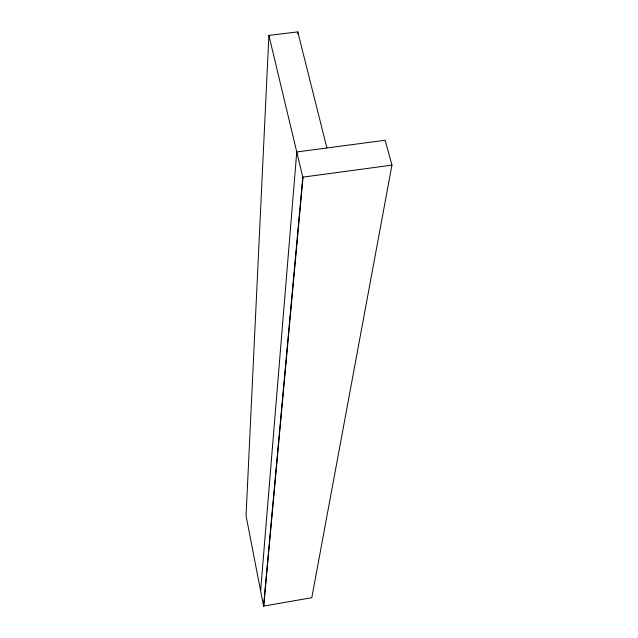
<?xml version="1.0" encoding="UTF-8"?>
<svg xmlns="http://www.w3.org/2000/svg" width="638" height="638" viewBox="0 0 638 638"><rect width="100%" height="100%" fill="white"/><g stroke="black" fill="none" stroke-linecap="round" stroke-linejoin="round"><path stroke-width="0.96" d="M326.887 147.976L297.794 31.9L268.893 35.401L246.053 515.775L263.574 606.1L311.807 597.71L391.947 165.13L385.153 140.256L296.758 151.964L260.663 590.341M297.643 33.886L297.794 31.9M263.574 606.1L302.779 177.149L268.893 35.401M263.717 606.076L303.05 177.117M302.779 177.149L391.947 165.13"/></g></svg>
